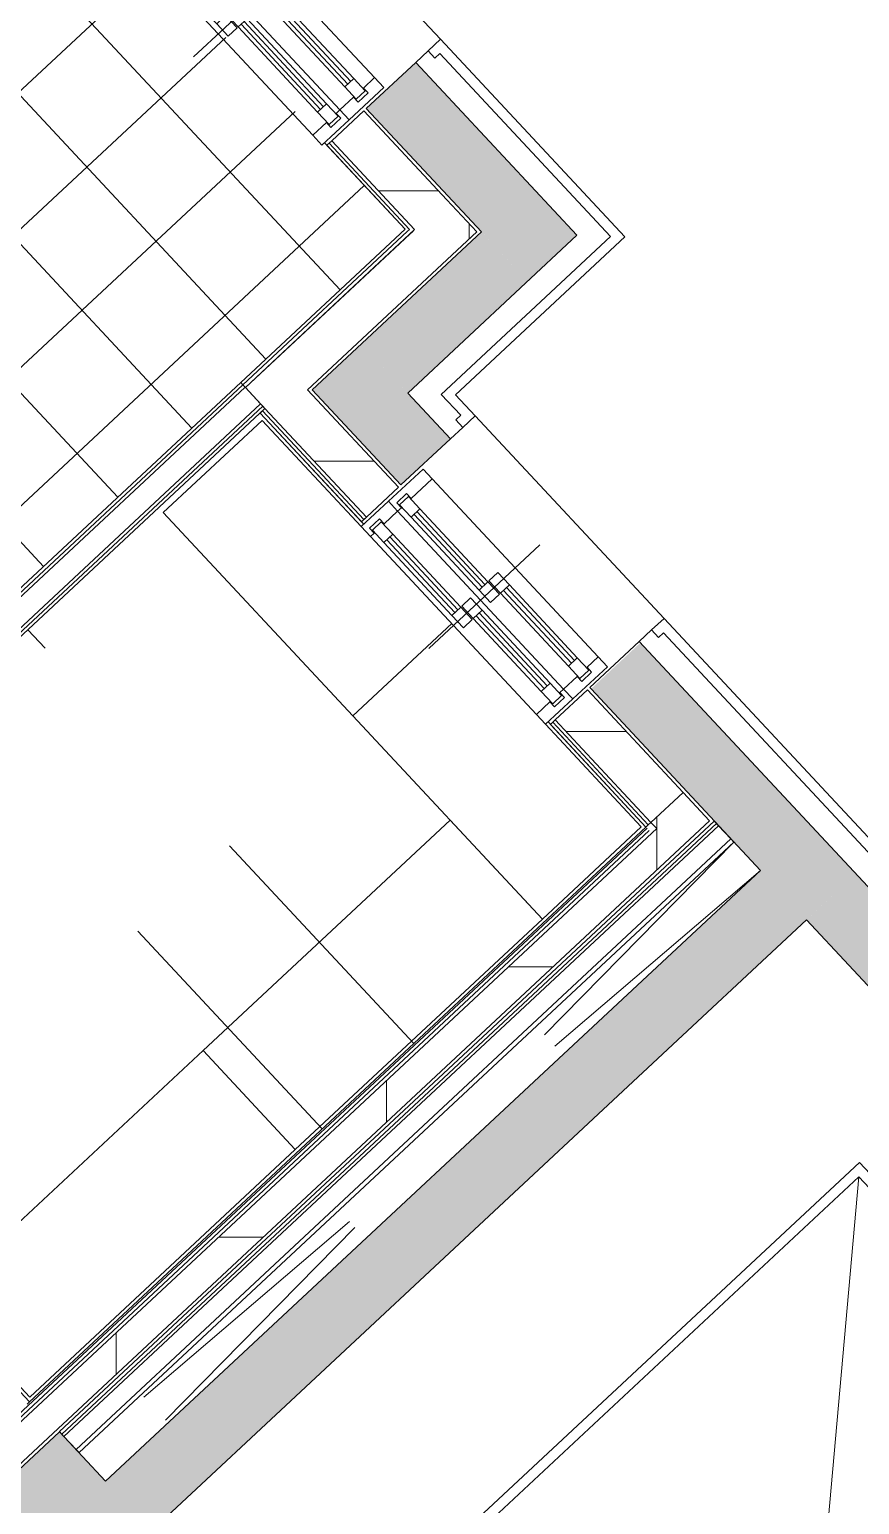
# Model space of a CAD drawing. Header units: millimetres. Extents: x -71377 to 516042, y -145869 to 441446.
# Drawn here: x 256914 to 259370, y 221559 to 225925 of the extents above; entities that cross this region are included whole.
import ezdxf

# ---------------------------------------------------------------- set-up
doc = ezdxf.new("R2010")
doc.units = ezdxf.units.MM
doc.header["$LTSCALE"] = 1000
doc.linetypes.add('_점선_S_', pattern=[1.6, 0.8, -0.8])
doc.linetypes.add('_점선_XS_', pattern=[1.15, 0.6, -0.55])
for name, color, linetype, lineweight in [('_ A-furn _', 6, 'Continuous', 5), ('A-ele-8', 8, 'Continuous', 5), ('A-fnsh', 5, 'Continuous', 5), ('A-fnsh-4', 4, 'Continuous', 5), ('A-furn', 6, 'Continuous', 5), ('A-furn-hdln', 8, '_점선_XS_', 5), ('A-glas', 5, 'Continuous', 5), ('A-hat', 251, 'Continuous', 5), ('A-insu', 251, 'Continuous', 5), ('A-wind', 4, 'Continuous', 5), ('A-wind-hdln', 8, 'Continuous', 5), ('A_cwall', 2, 'Continuous', 5), ('A_fnsh-4', 4, 'Continuous', 5), ('AA_발코니선', 4, '_점선_S_', 5), ('AA_오픈', 8, '_점선_S_', 5), ('elev', 4, 'Continuous', 5)]:
    doc.layers.add(name, color=color, linetype=linetype, lineweight=lineweight)
pattern_1 = [(0, (-96985.9, -23353.2), (0, 800), []), (90, (-96985.9, -23353.2), (-800, 5e-14), [])]
pattern_2 = [(0, (165969.5, 243949.9), (0, 800), []), (90, (165969.5, 243949.9), (-800, 5e-14), [])]

# ---------------------------------------------------------------- blocks, each defined once
blk = doc.blocks.new('3D_수납가구 - 실선_ 대각선X-2428849-지반층 배치도')
at = {"layer": '_ A-furn _'}
for p, q in [((0, 1075), (400, 1075)), ((0, 0), (0, 1075)), ((400, 1075), (400, 0)), ((400, 0), (0, 0))]:
    blk.add_line(p, q, dxfattribs=at)
blk = doc.blocks.new('3D_수납가구 - 실선_ 대각선X-2428850-지반층 배치도')
at = {"layer": '_ A-furn _'}
for p, q in [((0, 1000), (400, 1000)), ((0, 0), (0, 1000)), ((400, 1000), (400, 0)), ((400, 0), (0, 0))]:
    blk.add_line(p, q, dxfattribs=at)
blk = doc.blocks.new('3D_수납가구 - 실선_ 대각선X-2428851-지반층 배치도')
at = {"layer": '_ A-furn _'}
for p, q in [((400, 0), (0, 0)), ((400, -822.5), (400, 0)), ((0, -392.5), (0, -822.5)), ((0, -822.5), (400, -822.5))]:
    blk.add_line(p, q, dxfattribs=at)
blk = doc.blocks.new('3D_수납가구 - 실선_ 대각선X-V20-지반층 배치도')
at = {"layer": '_ A-furn _'}
for p, q in [((0, 0), (0, -415)), ((400, 0), (0, 0)), ((400, -822.5), (400, 0)), ((0, -822.5), (400, -822.5))]:
    blk.add_line(p, q, dxfattribs=at)
blk = doc.blocks.new('미서기창__이중창_ - _A_PW_9X11-2365702-지반층 배치도')
at = {"layer": 'A-glas'}
for p, q in [((-370, 131), (-25, 131)), ((25, 171), (370, 171)), ((25, 159), (370, 159)), ((-370, 119), (-25, 119)), ((25, 61), (370, 61)), ((25, 49), (370, 49)), ((-370, 21), (-25, 21)), ((-370, 9), (-25, 9))]:
    blk.add_line(p, q, dxfattribs=at)
at = {"layer": 'A-wind'}
for p, q in [((-450, 90), (-450, 230)), ((-450, 230), (-410, 230)), ((-410, 230), (-410, 145)), ((410, 230), (450, 230)), ((410, 185), (410, 230)), ((450, 230), (450, 90)), ((-25, 183), (25, 183)), ((-25, 147), (-25, 183)), ((25, 183), (25, 147)), ((370, 183), (420, 183)), ((370, 147), (370, 183)), ((430, 185), (410, 185)), ((420, 183), (420, 147)), ((430, 145), (430, 185)), ((-410, 145), (-430, 145)), ((-430, 145), (-430, 105)), ((-420, 143), (-370, 143)), ((-420, 107), (-420, 143)), ((-370, 143), (-370, 107)), ((25, 147), (-25, 147)), ((-25, 143), (25, 143)), ((-25, 107), (-25, 143)), ((25, 143), (25, 107)), ((420, 147), (370, 147)), ((410, 90), (410, 145)), ((410, 145), (430, 145)), ((-410, 90), (-450, 90)), ((-450, 90), (-450, -20)), ((-430, 105), (-410, 105)), ((-370, 107), (-420, 107)), ((-410, 105), (-410, 90)), ((-410, 35), (-410, 90)), ((25, 107), (-25, 107)), ((450, 90), (410, 90)), ((410, 75), (410, 90)), ((450, 90), (450, -20)), ((-25, 73), (25, 73)), ((-25, 37), (-25, 73)), ((25, 73), (25, 37)), ((370, 73), (420, 73)), ((370, 37), (370, 73)), ((430, 75), (410, 75)), ((420, 73), (420, 37)), ((430, 35), (430, 75)), ((-430, -5), (-430, 35)), ((-430, 35), (-410, 35)), ((-420, 33), (-370, 33)), ((-420, -3), (-420, 33)), ((-370, 33), (-370, -3)), ((25, 37), (-25, 37)), ((-25, 33), (25, 33)), ((-25, -3), (-25, 33)), ((25, 33), (25, -3)), ((420, 37), (370, 37)), ((410, -20), (410, 35)), ((410, 35), (430, 35)), ((-450, -20), (-410, -20)), ((-410, -5), (-430, -5)), ((-370, -3), (-420, -3)), ((-410, -20), (-410, -5)), ((25, -3), (-25, -3)), ((450, -20), (410, -20))]:
    blk.add_line(p, q, dxfattribs=at)
at = {"layer": 'A-wind-hdln'}
for p, q in [((0, 330), (0, -120)), ((-410, 230), (410, 230)), ((25, 183), (370, 183)), ((-370, 143), (-25, 143)), ((25, 147), (370, 147)), ((410, 90), (-410, 90)), ((-370, 107), (-25, 107)), ((25, 73), (370, 73)), ((-370, 33), (-25, 33)), ((25, 37), (370, 37)), ((410, -20), (-410, -20)), ((-370, -3), (-25, -3))]:
    blk.add_line(p, q, dxfattribs=at)
blk = doc.blocks.new('미서기창__이중창_ - _A_PW_8X6-2367792-지반층 배치도')
at = {"layer": 'A-glas'}
for p, q in [((-320, 131), (-25, 131)), ((25, 171), (320, 171)), ((25, 159), (320, 159)), ((-320, 119), (-25, 119)), ((25, 61), (320, 61)), ((25, 49), (320, 49)), ((-320, 21), (-25, 21)), ((-320, 9), (-25, 9))]:
    blk.add_line(p, q, dxfattribs=at)
at = {"layer": 'A-wind'}
for p, q in [((-400, 90), (-400, 230)), ((-400, 230), (-360, 230)), ((-360, 230), (-360, 145)), ((360, 230), (400, 230)), ((360, 185), (360, 230)), ((400, 230), (400, 90)), ((-25, 183), (25, 183)), ((-25, 147), (-25, 183)), ((25, 183), (25, 147)), ((320, 183), (370, 183)), ((320, 147), (320, 183)), ((380, 185), (360, 185)), ((370, 183), (370, 147)), ((380, 145), (380, 185)), ((-360, 145), (-380, 145)), ((-380, 145), (-380, 105)), ((-370, 143), (-320, 143)), ((-370, 107), (-370, 143)), ((-320, 143), (-320, 107)), ((25, 147), (-25, 147)), ((-25, 143), (25, 143)), ((-25, 107), (-25, 143)), ((25, 143), (25, 107)), ((370, 147), (320, 147)), ((360, 90), (360, 145)), ((360, 145), (380, 145)), ((-360, 90), (-400, 90)), ((-400, 90), (-400, -20)), ((-380, 105), (-360, 105)), ((-320, 107), (-370, 107)), ((-360, 105), (-360, 90)), ((-360, 35), (-360, 90)), ((25, 107), (-25, 107)), ((400, 90), (360, 90)), ((360, 75), (360, 90)), ((400, 90), (400, -20)), ((-25, 73), (25, 73)), ((-25, 37), (-25, 73)), ((25, 73), (25, 37)), ((320, 73), (370, 73)), ((320, 37), (320, 73)), ((380, 75), (360, 75)), ((370, 73), (370, 37)), ((380, 35), (380, 75)), ((-380, -5), (-380, 35)), ((-380, 35), (-360, 35)), ((-370, 33), (-320, 33)), ((-370, -3), (-370, 33)), ((-320, 33), (-320, -3)), ((25, 37), (-25, 37)), ((-25, 33), (25, 33)), ((-25, -3), (-25, 33)), ((25, 33), (25, -3)), ((370, 37), (320, 37)), ((360, -20), (360, 35)), ((360, 35), (380, 35)), ((-400, -20), (-360, -20)), ((-360, -5), (-380, -5)), ((-320, -3), (-370, -3)), ((-360, -20), (-360, -5)), ((25, -3), (-25, -3)), ((400, -20), (360, -20))]:
    blk.add_line(p, q, dxfattribs=at)
at = {"layer": 'A-wind-hdln'}
for p, q in [((0, 330), (0, -120)), ((-360, 230), (360, 230)), ((25, 183), (320, 183)), ((-320, 143), (-25, 143)), ((25, 147), (320, 147)), ((360, 90), (-360, 90)), ((-320, 107), (-25, 107)), ((25, 73), (320, 73)), ((-320, 33), (-25, 33)), ((25, 37), (320, 37)), ((360, -20), (-360, -20)), ((-320, -3), (-25, -3))]:
    blk.add_line(p, q, dxfattribs=at)
blk = doc.blocks.new('대장2_84A_1층_rvt-4-지반층 배치도')
at = {"layer": 'A-hat'}
h = blk.add_hatch(dxfattribs=at)
h.set_pattern_fill('FP_13', color=256, style=0, pattern_type=2)
h.set_pattern_definition(pattern_1)
h.paths.add_polyline_path([(-4901.8, -41970.6), (-4806.7, -41881.9), (-5052.2, -41618.6), (-5147.3, -41707.3), (-4993.2, -41872.5)])
h.paths.add_polyline_path([(-5774.8, -41034.5), (-5679.7, -40945.8), (-6856.1, -39684.2), (-6951.2, -39772.9), (-5789.9, -41018.2)])
h.paths.add_polyline_path([(-7633.2, -39041.5), (-7538.1, -38952.9), (-8868, -37526.7), (-8963.1, -37615.4), (-7648.3, -39025.3)])
h.paths.add_polyline_path([(-9590.5, -36942.5), (-9495.5, -36853.9), (-9877.4, -36444.3), (-9972.5, -36533), (-9602, -36930.2)])
h = blk.add_hatch(dxfattribs=at)
h.set_pattern_fill('FP_119', color=256, style=0, pattern_type=2)
h.set_pattern_definition([(223, (-6126.12, -42079.95), (204.6, -219.406), []), (313, (-6126.12, -42079.95), (219.406, 204.6), [])])
h.paths.add_polyline_path([(-6272.1, -43221.1), (-4930.1, -41969.6), (-6169.5, -40643.7), (-6694.1, -41133.7), (-6286, -41572.7), (-6925.2, -42168.8), (-6553, -42580.6), (-6722.2, -42738.4), (-6279.1, -43213.6)])
h = blk.add_hatch(dxfattribs=at)
h.set_pattern_fill('FP_13', color=256, style=0, pattern_type=2)
h.set_pattern_definition(pattern_1)
h.paths.add_polyline_path([(-5219, -42444.2), (-4718.1, -41977), (-4806.7, -41881.9), (-5307.7, -42349.1)])
h = blk.add_hatch(dxfattribs=at)
h.set_pattern_fill('FP_13', color=256, style=0, pattern_type=2)
h.set_pattern_definition(pattern_1)
h.paths.add_polyline_path([(-4202.5, -43724.9), (-4107.4, -43636.3), (-4390.4, -43332.8), (-4485.5, -43421.4), (-4225.7, -43700)])
h.paths.add_polyline_path([(-5044.7, -42821.7), (-4949.7, -42733.1), (-5307.7, -42349.1), (-5402.8, -42437.8), (-5059.9, -42805.5)])
at = {"layer": 'A-ele-8'}
for p, q in [((-5147.3, -41707.3), (-5161.9, -41720.9)), ((-5059.4, -42835.4), (-5044.7, -42821.7)), ((-4485.5, -43421.4), (-4500.1, -43435.1))]:
    blk.add_line(p, q, dxfattribs=at)
at = {"layer": 'A-fnsh'}
for p, q in [((-4930.1, -41969.6), (-5168.8, -41713.6)), ((-5416.4, -42423.1), (-4930.1, -41969.6)), ((-5052.5, -42842.7), (-5359.4, -42513.6)), ((-4217.1, -43738.6), (-4506.9, -43427.7)), ((-6041.8, -45440.2), (-4217.1, -43738.6))]:
    blk.add_line(p, q, dxfattribs=at)
at = {"layer": 'A-fnsh-4'}
for p, q in [((-4916.6, -41970.1), (-5155, -41714.5)), ((-5409.9, -42430.1), (-4923.6, -41976.5)), ((-4916.6, -41970.1), (-4923.6, -41976.5)), ((-6265.6, -43228), (-5409.9, -42430.1)), ((-6207, -43290.9), (-5351.3, -42493)), ((-5052.4, -42828.9), (-5352.5, -42507.1)), ((-4210.1, -43732.1), (-4493.2, -43428.6))]:
    blk.add_line(p, q, dxfattribs=at)
at = {"layer": 'A-insu'}
for p, q in [((-5052.2, -41618.6), (-5147.3, -41707.3)), ((-4806.7, -41881.9), (-5052.2, -41618.6)), ((-4718.1, -41977), (-4806.7, -41881.9)), ((-4901.8, -41970.6), (-5307.7, -42349.1)), ((-5219, -42444.2), (-4718.1, -41977)), ((-5307.7, -42349.1), (-5402.8, -42437.8)), ((-5357.8, -42486), (-5403.5, -42437)), ((-5402.8, -42437.8), (-5344.8, -42499.9)), ((-4949.7, -42733.1), (-5219, -42444.2)), ((-5044.7, -42821.7), (-4949.7, -42733.1)), ((-4390.4, -43332.8), (-4485.5, -43421.4)), ((-4107.4, -43636.3), (-4390.4, -43332.8)), ((-4202.5, -43724.9), (-4107.4, -43636.3))]:
    blk.add_line(p, q, dxfattribs=at)
at = {"layer": 'A_fnsh-4'}
for p, q in [((-5155, -41714.5), (-5161.9, -41720.9)), ((-5161.9, -41720.9), (-4930.1, -41969.6)), ((-5147.3, -41707.3), (-5155, -41714.5)), ((-5147.3, -41707.3), (-4901.8, -41970.6)), ((-4901.8, -41970.6), (-5147.3, -41707.3)), ((-4930.1, -41969.6), (-5416.4, -42423.1)), ((-5402.8, -42437.8), (-4916.4, -41984.2)), ((-4916.4, -41984.2), (-4909.5, -41977.7)), ((-4909.5, -41977.7), (-4901.8, -41970.6)), ((-5416.4, -42423.1), (-6272.1, -43221.1)), ((-5409.9, -42430.1), (-5416.4, -42423.1)), ((-5416.4, -42423.1), (-5409.9, -42430.1)), ((-5403.5, -42437), (-5409.9, -42430.1)), ((-5409.9, -42430.1), (-5402.8, -42437.8)), ((-6259.1, -43235), (-5403.5, -42437)), ((-6213.5, -43284), (-5357.8, -42486)), ((-6200.5, -43297.9), (-5344.8, -42499.9)), ((-5352.5, -42507.1), (-5359.4, -42513.6)), ((-5359.4, -42513.6), (-5059.4, -42835.4)), ((-5351.3, -42493), (-5357.8, -42486)), ((-5344.8, -42499.9), (-5352.5, -42507.1)), ((-5344.8, -42499.9), (-5351.3, -42493)), ((-5344.8, -42499.9), (-5044.7, -42821.7)), ((-5044.7, -42821.7), (-5344.8, -42499.9)), ((-5052.4, -42828.9), (-5044.7, -42821.7)), ((-5059.4, -42835.4), (-5052.4, -42828.9)), ((-4493.2, -43428.6), (-4500.1, -43435.1)), ((-4500.1, -43435.1), (-4217.1, -43738.6)), ((-4485.5, -43421.4), (-4493.2, -43428.6)), ((-4485.5, -43421.4), (-4202.5, -43724.9)), ((-4202.5, -43724.9), (-4485.5, -43421.4)), ((-4217.1, -43738.6), (-4210.1, -43732.1)), ((-4210.1, -43732.1), (-4202.5, -43724.9)), ((-6041.8, -45440.2), (-6429.2, -45024.8)), ((-6048.8, -45446.6), (-6041.8, -45440.2))]:
    blk.add_line(p, q, dxfattribs=at)
at = {"layer": 'AA_발코니선'}
for p, q in [((-4904.6, -44379.7), (-6046.9, -43154.6)), ((-5175.2, -44632), (-6317.5, -43407))]:
    blk.add_line(p, q, dxfattribs=at)
at = {"layer": 'A-furn'}
for name, p, rotation in [('3D_수납가구 - 실선_ 대각선X-2428851-지반층 배치도', (-4792.2, -43136.5), 223.0000012484751), ('3D_수납가구 - 실선_ 대각선X-V20-지반층 배치도', (-4231.2, -43738.1), 223.0000012484751), ('3D_수납가구 - 실선_ 대각선X-2428850-지반층 배치도', (-4523.8, -44010.9), 133.0000012484756), ('3D_수납가구 - 실선_ 대각선X-2428849-지반층 배치도', (-5255.1, -44692.9), 133.0000012484756)]:
    blk.add_blockref(name, p, dxfattribs=dict(at, rotation=rotation))
at = {"layer": 'A-wind-hdln', "rotation": 313.0000012484762}
for name, p in [('미서기창__이중창_ - _A_PW_9X11-2365702-지반층 배치도', (-5468.4, -41377.7)), ('미서기창__이중창_ - _A_PW_8X6-2367792-지반층 배치도', (-4772.4, -43128.4))]:
    blk.add_blockref(name, p, dxfattribs=at)
blk = doc.blocks.new('EV_15인승 - EV_15인승_1060x2100-6900319-지반층 배치도')
at = {"layer": 'A-furn-hdln'}
for p, q in [((1150, 100), (1150, -100)), ((1450, 100), (1450, -100))]:
    blk.add_line(p, q, dxfattribs=at)
at = {"layer": 'elev'}
for p, q in [((1450, 100), (1150, -100)), ((1450, -100), (1150, 100)), ((-405, -65), (-405, -50)), ((-405, -50), (-375, -50)), ((-402, -65), (-405, -65)), ((-405, -100), (-405, -85)), ((-405, -85), (-402, -85)), ((-378, -53), (-402, -53)), ((-402, -53), (-402, -65)), ((-402, -85), (-402, -97)), ((-378, -97), (-378, -53)), ((-375, -50), (625, -50)), ((-375, -50), (-375, -100)), ((625, -50), (655, -50)), ((625, -50), (625, -100)), ((652, -53), (628, -53)), ((628, -53), (628, -97)), ((652, -65), (652, -53)), ((655, -65), (652, -65)), ((652, -97), (652, -85)), ((652, -85), (655, -85)), ((655, -50), (655, -65)), ((655, -85), (655, -100)), ((-375, -100), (-405, -100)), ((-402, -97), (-378, -97)), ((-375, -100), (625, -100)), ((655, -100), (625, -100)), ((628, -97), (652, -97)), ((665, -135), (-415, -135)), ((-415, -135), (-415, -175)), ((665, -175), (665, -135)), ((1025, -198), (-775, -198)), ((-775, -198), (-775, -248)), ((-415, -175), (665, -175)), ((1025, -248), (1025, -198)), ((-775, -248), (-725, -248)), ((-725, -248), (-725, -1898)), ((665, -219), (-415, -219)), ((-415, -219), (-415, -259)), ((-415, -259), (665, -259)), ((665, -259), (665, -219)), ((975, -1898), (975, -248)), ((975, -248), (1025, -248)), ((-325, -278), (-385, -278)), ((-385, -278), (-385, -398)), ((-325, -398), (-325, -278)), ((635, -278), (575, -278)), ((575, -278), (575, -398)), ((635, -398), (635, -278)), ((-695, -1868), (-695, -398)), ((-695, -398), (-325, -398)), ((945, -398), (-695, -1868)), ((-695, -398), (945, -1868)), ((575, -398), (945, -398)), ((945, -398), (945, -1868)), ((-1100, -720), (-950, -720)), ((-950, -1580), (-1100, -720)), ((-1100, -1580), (-950, -720)), ((-1100, -1580), (-1100, -720)), ((-950, -720), (-950, -1580)), ((-950, -1580), (-1100, -1580)), ((945, -1868), (-695, -1868)), ((-725, -1898), (975, -1898))]:
    blk.add_line(p, q, dxfattribs=at)

msp = doc.modelspace()

# ---------------------------------------------------------------- hatches: boundary and pattern name
at = {"layer": 'A-hat'}
for points in [[(258387.9, 225179.4), (258534.1, 225315.8), (258056.7, 225827.7), (257910.5, 225691.3), (258260.7, 225315.8)], [(257896.8, 224994.9), (258033.2, 224848.6), (258387.9, 225179.4), (258251.5, 225325.6)], [(258013.1, 224576.9), (258159.3, 224713.3), (257896.8, 224994.9), (257750.5, 224858.5), (257969, 224624.1)], [(259077, 223436), (259223.2, 223572.4), (258722, 224109.9), (258575.7, 223973.5), (258885.8, 223641)], [(257275.3, 221482.4), (259359.6, 223426.1), (259223.2, 223572.4), (257138.9, 221628.7)], [(260887.2, 221494.7), (261122.1, 221536.1), (259359.6, 223426.1), (259213.4, 223289.7), (260870.6, 221512.5)], [(254215.7, 218902.8), (257138.9, 221628.7), (257002.5, 221774.9), (254079.3, 219049.1), (254166.8, 218955.2)], [(259048.8, 219287.2), (259195.1, 219423.6), (257138.9, 221628.7), (256992.6, 221492.3), (259023, 219314.9)]]:
    msp.add_hatch(color=256, dxfattribs=at).paths.add_polyline_path(points)
h = msp.add_hatch(dxfattribs=at)
h.set_pattern_fill('FP_13', color=256, scale=1000, style=0, pattern_type=2)
h.set_pattern_definition(pattern_2)
h.paths.add_polyline_path([(258831.4, 223494.1), (258926.4, 223582.7), (258848, 223666.8), (258752.9, 223578.2), (258770, 223559.9)])
h = msp.add_hatch(dxfattribs=at)
h.set_pattern_fill('FP_13', color=256, scale=1000, style=0, pattern_type=2)
h.set_pattern_definition(pattern_2)
h.paths.add_polyline_path([(254072.5, 219056.4), (258831.4, 223494.1), (258770, 223559.9), (254011.1, 219122.2)])

# ---------------------------------------------------------------- linework, layer by layer
at = {"layer": 'A-ele-8'}
for p, q in [((257502.4, 226568.7), (258129.9, 225895.9)), ((258232.5, 224781.5), (258791.7, 224181.8))]:
    msp.add_line(p, q, dxfattribs=at)
at = {"layer": 'A-fnsh-4'}
msp.add_line((258947.1, 223575.3), (257009, 221768), dxfattribs=at)
at = {"layer": 'A-insu'}
for p, q in [((258093.3, 225861.8), (258056.7, 225827.7)), ((258056.7, 225827.7), (258534.1, 225315.8)), ((258033.2, 224848.6), (258159.3, 224713.3)), ((258159.3, 224713.3), (258195.9, 224747.4)), ((258755.1, 224147.7), (258718.6, 224113.6)), ((258848, 223666.8), (258752.9, 223578.2)), ((258926.4, 223582.7), (258848, 223666.8)), ((258926.4, 223582.7), (253306, 218341.6)), ((258752.9, 223578.2), (258770, 223559.9)), ((258990, 223529.2), (258953.5, 223568.4)), ((258770, 223559.9), (253339.7, 218496.1)), ((257015.4, 221761.1), (257051.9, 221721.9))]:
    msp.add_line(p, q, dxfattribs=at)
at = {"layer": 'A_cwall'}
for p, q in [((258056.7, 225827.7), (257910.5, 225691.3)), ((258534.1, 225315.8), (258056.7, 225827.7)), ((257910.5, 225691.3), (258251.5, 225325.6)), ((258251.5, 225325.6), (257750.5, 224858.5)), ((258033.2, 224848.6), (258534.1, 225315.8)), ((257750.5, 224858.5), (258013.1, 224576.9)), ((258159.3, 224713.3), (258033.2, 224848.6)), ((258013.1, 224576.9), (258159.3, 224713.3)), ((258718.6, 224113.6), (258572.3, 223977.2)), ((260959.4, 221710.6), (258718.6, 224113.6)), ((258722, 224109.9), (258718.6, 224113.6)), ((258572.3, 223977.2), (258575.7, 223973.5)), ((258575.7, 223973.5), (259077, 223436)), ((259077, 223436), (257138.9, 221628.7)), ((257275.3, 221482.4), (259213.4, 223289.7)), ((259213.4, 223289.7), (260870.6, 221512.5)), ((257002.5, 221774.9), (253305.5, 218327.4)), ((257138.9, 221628.7), (257002.5, 221774.9))]:
    msp.add_line(p, q, dxfattribs=at)
at = {"layer": 'A_fnsh-4'}
for p, q in [((258129.9, 225895.9), (258093.3, 225861.8)), ((258675.5, 225310.8), (258129.9, 225895.9)), ((258093.3, 225861.8), (258113.8, 225839.9)), ((258128.4, 225853.5), (258113.8, 225839.9)), ((258633.1, 225312.3), (258128.4, 225853.5)), ((258132.1, 224845.1), (258633.1, 225312.3)), ((258174.5, 224843.7), (258675.5, 225310.8)), ((258190.1, 224783), (258132.1, 224845.1)), ((258232.5, 224781.5), (258174.5, 224843.7)), ((258175.4, 224769.3), (258190.1, 224783)), ((258175.4, 224769.3), (258195.9, 224747.4)), ((258195.9, 224747.4), (258232.5, 224781.5)), ((258791.7, 224181.8), (258755.1, 224147.7)), ((260995.5, 221818.5), (258791.7, 224181.8)), ((258755.1, 224147.7), (258775.6, 224125.7)), ((258790.2, 224139.4), (258775.6, 224125.7)), ((260984.7, 221786.1), (258790.2, 224139.4)), ((253340.7, 218524.3), (258741.7, 223560.9)), ((258940.6, 223582.2), (257002.5, 221775)), ((258953.5, 223568.4), (257015.4, 221761.1)), ((258953.5, 223568.4), (258940.6, 223582.2)), ((258748.2, 223553.9), (253347.2, 218517.4)), ((258990, 223529.2), (257051.9, 221721.9)), ((257060.5, 221712.8), (258998.5, 223520.1)), ((258998.5, 223520.1), (258990, 223529.2)), ((257002.5, 221775), (257015.4, 221761.1)), ((257051.9, 221721.9), (257060.5, 221712.8))]:
    msp.add_line(p, q, dxfattribs=at)
at = {"layer": 'AA_오픈'}
for p, q in [((258998.5, 223520.1), (257138.9, 221628.7)), ((259077, 223436), (257060.5, 221712.8))]:
    msp.add_line(p, q, dxfattribs=at)

# ---------------------------------------------------------------- block references
msp.add_blockref('대장2_84A_1층_rvt-4-지반층 배치도', (262955.4, 267303.1))
at = {"layer": 'elev', "rotation": 223.000001248476}
msp.add_blockref('EV_15인승 - EV_15인승_1060x2100-6900319-지반층 배치도', (260134.3, 220689.2), dxfattribs=at)

doc.saveas('drawing.dxf')
